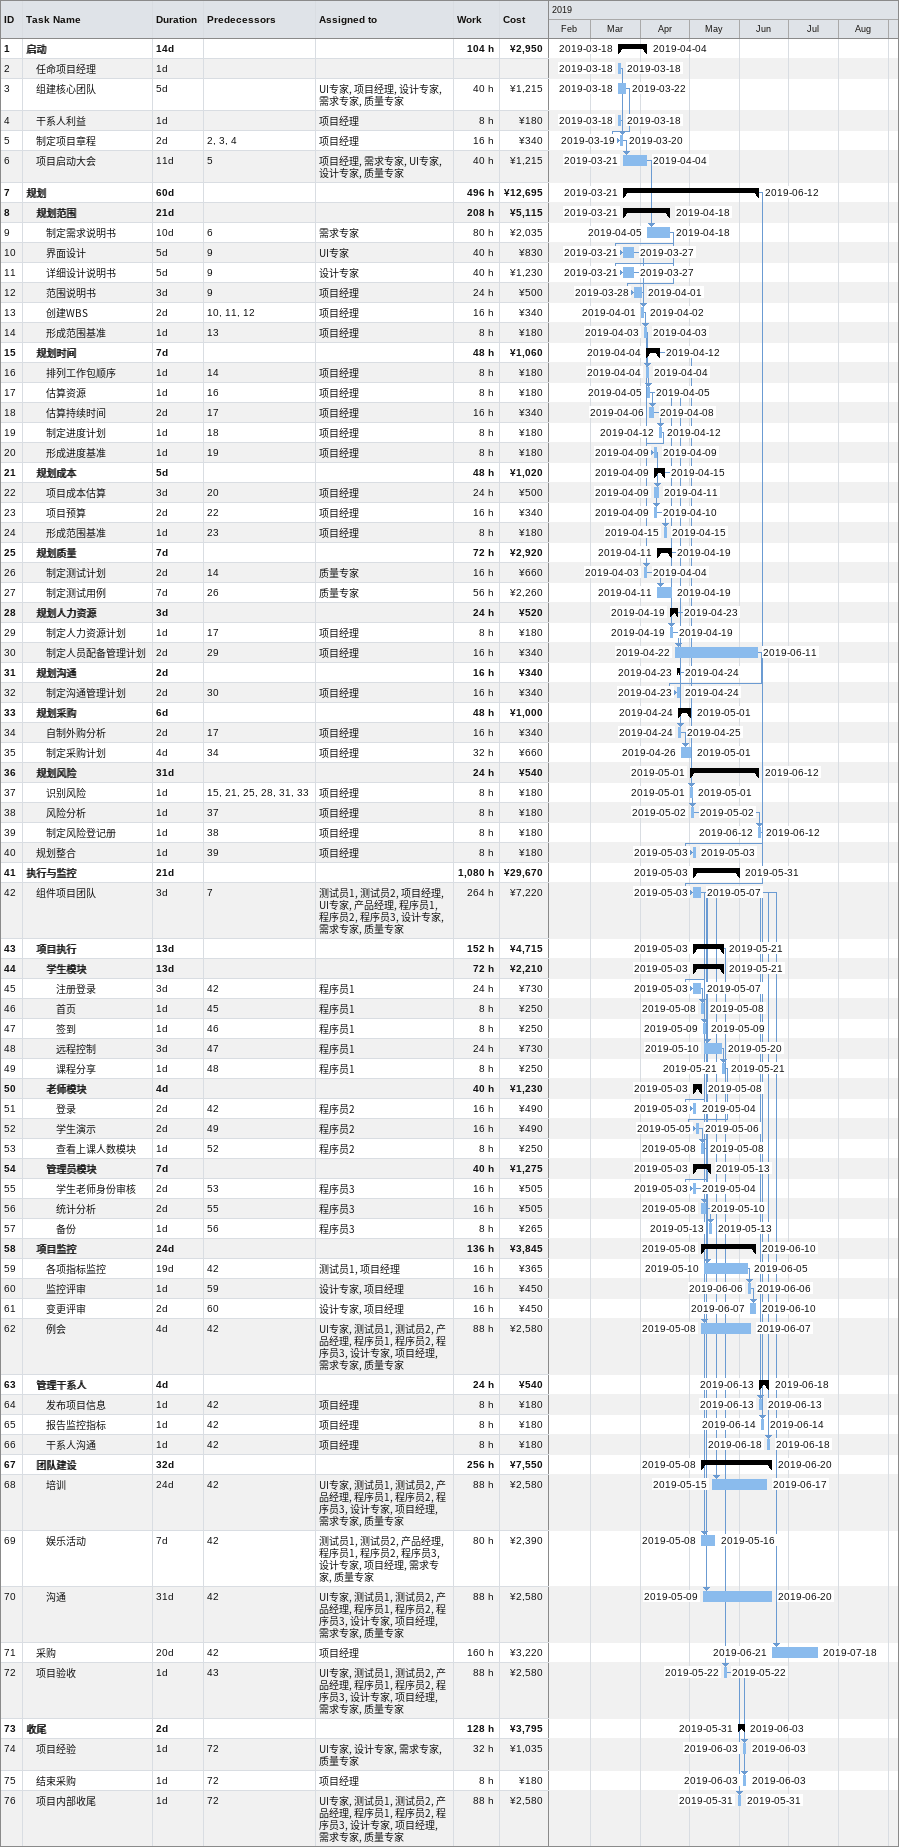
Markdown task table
| ID | Level | Task | Duration | Start | Finish | Predecessors | Resources | Work (h) | Cost (¥) |
|---|---|---|---|---|---|---|---|---|---|
| 1 | 1 | **启动** | 14d | 2019-03-18 | 2019-04-04 |  |  | 104 | 2950 |
| 2 | 2 | 任命项目经理 | 1d | 2019-03-18 | 2019-03-18 |  |  |  |  |
| 3 | 2 | 组建核心团队 | 5d | 2019-03-18 | 2019-03-22 |  | UI专家, 项目经理, 设计专家, 需求专家, 质量专家 | 40 | 1215 |
| 4 | 2 | 干系人利益 | 1d | 2019-03-18 | 2019-03-18 |  | 项目经理 | 8 | 180 |
| 5 | 2 | 制定项目章程 | 2d | 2019-03-19 | 2019-03-20 | 2, 3, 4 | 项目经理 | 16 | 340 |
| 6 | 2 | 项目启动大会 | 11d | 2019-03-21 | 2019-04-04 | 5 | 项目经理, 需求专家, UI专家, 设计专家, 质量专家 | 40 | 1215 |
| 7 | 1 | **规划** | 60d | 2019-03-21 | 2019-06-12 |  |  | 496 | 12695 |
| 8 | 2 | **规划范围** | 21d | 2019-03-21 | 2019-04-18 |  |  | 208 | 5115 |
| 9 | 3 | 制定需求说明书 | 10d | 2019-04-05 | 2019-04-18 | 6 | 需求专家 | 80 | 2035 |
| 10 | 3 | 界面设计 | 5d | 2019-03-21 | 2019-03-27 | 9 | UI专家 | 40 | 830 |
| 11 | 3 | 详细设计说明书 | 5d | 2019-03-21 | 2019-03-27 | 9 | 设计专家 | 40 | 1230 |
| 12 | 3 | 范围说明书 | 3d | 2019-03-28 | 2019-04-01 | 9 | 项目经理 | 24 | 500 |
| 13 | 3 | 创建WBS | 2d | 2019-04-01 | 2019-04-02 | 10, 11, 12 | 项目经理 | 16 | 340 |
| 14 | 3 | 形成范围基准 | 1d | 2019-04-03 | 2019-04-03 | 13 | 项目经理 | 8 | 180 |
| 15 | 2 | **规划时间** | 7d | 2019-04-04 | 2019-04-12 |  |  | 48 | 1060 |
| 16 | 3 | 排列工作包顺序 | 1d | 2019-04-04 | 2019-04-04 | 14 | 项目经理 | 8 | 180 |
| 17 | 3 | 估算资源 | 1d | 2019-04-05 | 2019-04-05 | 16 | 项目经理 | 8 | 180 |
| 18 | 3 | 估算持续时间 | 2d | 2019-04-06 | 2019-04-08 | 17 | 项目经理 | 16 | 340 |
| 19 | 3 | 制定进度计划 | 1d | 2019-04-12 | 2019-04-12 | 18 | 项目经理 | 8 | 180 |
| 20 | 3 | 形成进度基准 | 1d | 2019-04-09 | 2019-04-09 | 19 | 项目经理 | 8 | 180 |
| 21 | 2 | **规划成本** | 5d | 2019-04-09 | 2019-04-15 |  |  | 48 | 1020 |
| 22 | 3 | 项目成本估算 | 3d | 2019-04-09 | 2019-04-11 | 20 | 项目经理 | 24 | 500 |
| 23 | 3 | 项目预算 | 2d | 2019-04-09 | 2019-04-10 | 22 | 项目经理 | 16 | 340 |
| 24 | 3 | 形成范围基准 | 1d | 2019-04-15 | 2019-04-15 | 23 | 项目经理 | 8 | 180 |
| 25 | 2 | **规划质量** | 7d | 2019-04-11 | 2019-04-19 |  |  | 72 | 2920 |
| 26 | 3 | 制定测试计划 | 2d | 2019-04-03 | 2019-04-04 | 14 | 质量专家 | 16 | 660 |
| 27 | 3 | 制定测试用例 | 7d | 2019-04-11 | 2019-04-19 | 26 | 质量专家 | 56 | 2260 |
| 28 | 2 | **规划人力资源** | 3d | 2019-04-19 | 2019-04-23 |  |  | 24 | 520 |
| 29 | 3 | 制定人力资源计划 | 1d | 2019-04-19 | 2019-04-19 | 17 | 项目经理 | 8 | 180 |
| 30 | 3 | 制定人员配备管理计划 | 2d | 2019-04-22 | 2019-06-11 | 29 | 项目经理 | 16 | 340 |
| 31 | 2 | **规划沟通** | 2d | 2019-04-23 | 2019-04-24 |  |  | 16 | 340 |
| 32 | 3 | 制定沟通管理计划 | 2d | 2019-04-23 | 2019-04-24 | 30 | 项目经理 | 16 | 340 |
| 33 | 2 | **规划采购** | 6d | 2019-04-24 | 2019-05-01 |  |  | 48 | 1000 |
| 34 | 3 | 自制外购分析 | 2d | 2019-04-24 | 2019-04-25 | 17 | 项目经理 | 16 | 340 |
| 35 | 3 | 制定采购计划 | 4d | 2019-04-26 | 2019-05-01 | 34 | 项目经理 | 32 | 660 |
| 36 | 2 | **规划风险** | 31d | 2019-05-01 | 2019-06-12 |  |  | 24 | 540 |
| 37 | 3 | 识别风险 | 1d | 2019-05-01 | 2019-05-01 | 15, 21, 25, 28, 31, 33 | 项目经理 | 8 | 180 |
| 38 | 3 | 风险分析 | 1d | 2019-05-02 | 2019-05-02 | 37 | 项目经理 | 8 | 180 |
| 39 | 3 | 制定风险登记册 | 1d | 2019-06-12 | 2019-06-12 | 38 | 项目经理 | 8 | 180 |
| 40 | 2 | 规划整合 | 1d | 2019-05-03 | 2019-05-03 | 39 | 项目经理 | 8 | 180 |
| 41 | 1 | **执行与监控** | 21d | 2019-05-03 | 2019-05-31 |  |  | 1080 | 29670 |
| 42 | 2 | 组件项目团队 | 3d | 2019-05-03 | 2019-05-07 | 7 | 测试员1, 测试员2, 项目经理, UI专家, 产品经理, 程序员1, 程序员2, 程序员3, 设计专家, 需求专家, 质量专家 | 264 | 7220 |
| 43 | 2 | **项目执行** | 13d | 2019-05-03 | 2019-05-21 |  |  | 152 | 4715 |
| 44 | 3 | **学生模块** | 13d | 2019-05-03 | 2019-05-21 |  |  | 72 | 2210 |
| 45 | 4 | 注册登录 | 3d | 2019-05-03 | 2019-05-07 | 42 | 程序员1 | 24 | 730 |
| 46 | 4 | 首页 | 1d | 2019-05-08 | 2019-05-08 | 45 | 程序员1 | 8 | 250 |
| 47 | 4 | 签到 | 1d | 2019-05-09 | 2019-05-09 | 46 | 程序员1 | 8 | 250 |
| 48 | 4 | 远程控制 | 3d | 2019-05-10 | 2019-05-20 | 47 | 程序员1 | 24 | 730 |
| 49 | 4 | 课程分享 | 1d | 2019-05-21 | 2019-05-21 | 48 | 程序员1 | 8 | 250 |
| 50 | 3 | **老师模块** | 4d | 2019-05-03 | 2019-05-08 |  |  | 40 | 1230 |
| 51 | 4 | 登录 | 2d | 2019-05-03 | 2019-05-04 | 42 | 程序员2 | 16 | 490 |
| 52 | 4 | 学生演示 | 2d | 2019-05-05 | 2019-05-06 | 49 | 程序员2 | 16 | 490 |
| 53 | 4 | 查看上课人数模块 | 1d | 2019-05-08 | 2019-05-08 | 52 | 程序员2 | 8 | 250 |
| 54 | 3 | **管理员模块** | 7d | 2019-05-03 | 2019-05-13 |  |  | 40 | 1275 |
| 55 | 4 | 学生老师身份审核 | 2d | 2019-05-03 | 2019-05-04 | 53 | 程序员3 | 16 | 505 |
| 56 | 4 | 统计分析 | 2d | 2019-05-08 | 2019-05-10 | 55 | 程序员3 | 16 | 505 |
| 57 | 4 | 备份 | 1d | 2019-05-13 | 2019-05-13 | 56 | 程序员3 | 8 | 265 |
| 58 | 2 | **项目监控** | 24d | 2019-05-08 | 2019-06-10 |  |  | 136 | 3845 |
| 59 | 3 | 各项指标监控 | 19d | 2019-05-10 | 2019-06-05 | 42 | 测试员1, 项目经理 | 16 | 365 |
| 60 | 3 | 监控评审 | 1d | 2019-06-06 | 2019-06-06 | 59 | 设计专家, 项目经理 | 16 | 450 |
| 61 | 3 | 变更评审 | 2d | 2019-06-07 | 2019-06-10 | 60 | 设计专家, 项目经理 | 16 | 450 |
| 62 | 3 | 例会 | 4d | 2019-05-08 | 2019-06-07 | 42 | UI专家, 测试员1, 测试员2, 产品经理, 程序员1, 程序员2, 程序员3, 设计专家, 项目经理, 需求专家, 质量专家 | 88 | 2580 |
| 63 | 2 | **管理干系人** | 4d | 2019-06-13 | 2019-06-18 |  |  | 24 | 540 |
| 64 | 3 | 发布项目信息 | 1d | 2019-06-13 | 2019-06-13 | 42 | 项目经理 | 8 | 180 |
| 65 | 3 | 报告监控指标 | 1d | 2019-06-14 | 2019-06-14 | 42 | 项目经理 | 8 | 180 |
| 66 | 3 | 干系人沟通 | 1d | 2019-06-18 | 2019-06-18 | 42 | 项目经理 | 8 | 180 |
| 67 | 2 | **团队建设** | 32d | 2019-05-08 | 2019-06-20 |  |  | 256 | 7550 |
| 68 | 3 | 培训 | 24d | 2019-05-15 | 2019-06-17 | 42 | UI专家, 测试员1, 测试员2, 产品经理, 程序员1, 程序员2, 程序员3, 设计专家, 项目经理, 需求专家, 质量专家 | 88 | 2580 |
| 69 | 3 | 娱乐活动 | 7d | 2019-05-08 | 2019-05-16 | 42 | 测试员1, 测试员2, 产品经理, 程序员1, 程序员2, 程序员3, 设计专家, 项目经理, 需求专家, 质量专家 | 80 | 2390 |
| 70 | 3 | 沟通 | 31d | 2019-05-09 | 2019-06-20 | 42 | UI专家, 测试员1, 测试员2, 产品经理, 程序员1, 程序员2, 程序员3, 设计专家, 项目经理, 需求专家, 质量专家 | 88 | 2580 |
| 71 | 2 | 采购 | 20d | 2019-06-21 | 2019-07-18 | 42 | 项目经理 | 160 | 3220 |
| 72 | 2 | 项目验收 | 1d | 2019-05-22 | 2019-05-22 | 43 | UI专家, 测试员1, 测试员2, 产品经理, 程序员1, 程序员2, 程序员3, 设计专家, 项目经理, 需求专家, 质量专家 | 88 | 2580 |
| 73 | 1 | **收尾** | 2d | 2019-05-31 | 2019-06-03 |  |  | 128 | 3795 |
| 74 | 2 | 项目经验 | 1d | 2019-06-03 | 2019-06-03 | 72 | UI专家, 设计专家, 需求专家, 质量专家 | 32 | 1035 |
| 75 | 2 | 结束采购 | 1d | 2019-06-03 | 2019-06-03 | 72 | 项目经理 | 8 | 180 |
| 76 | 2 | 项目内部收尾 | 1d | 2019-05-31 | 2019-05-31 | 72 | UI专家, 测试员1, 测试员2, 产品经理, 程序员1, 程序员2, 程序员3, 设计专家, 项目经理, 需求专家, 质量专家 | 88 | 2580 |
